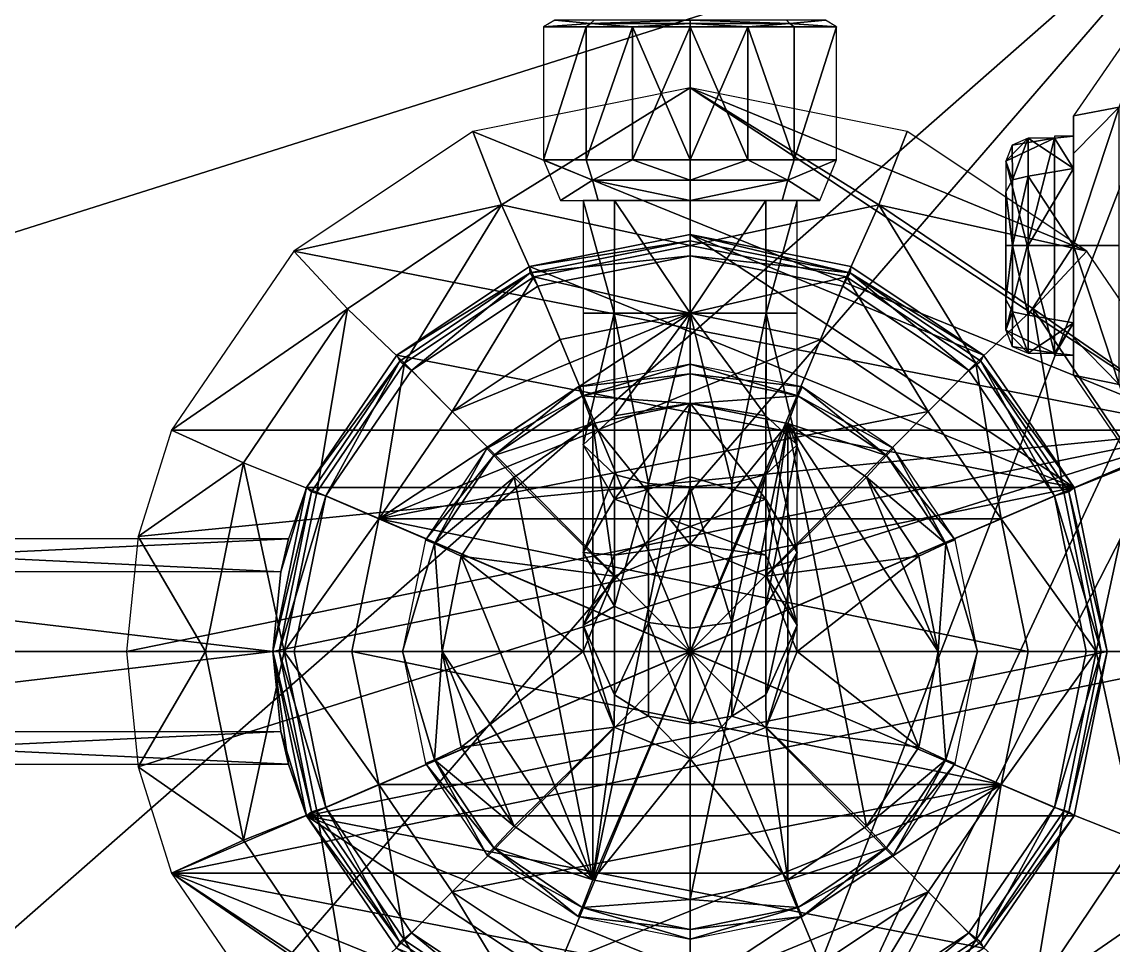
# Model space of a CAD drawing. Units: millimetres at full size, sheet at 1:50. Extents: x -9750 to 9750, y -6680 to 6675.
# Drawn here: x -4195.41 to -4147.01, y 3870.35 to 3911.3 of the extents above; entities that cross this region are included whole.
import ezdxf

# ---------------------------------------------------------------- set-up
doc = ezdxf.new("R2010")
doc.units = ezdxf.units.MM
doc.header["$LTSCALE"] = 50
doc.layers.add('0-A_汎用オブジェクト（実装）', color=4, linetype='Continuous')

msp = doc.modelspace()

# ---------------------------------------------------------------- wipeouts: each hides what was drawn before it
msp.add_wipeout([(-5115.77, 3745.05), (-4015.77, 3745.05), (-4015.77, 5120.05), (-4015.77, 5120.05)])

# ---------------------------------------------------------------- next in the draw order: wipeouts: each hides what was drawn before it
msp.add_wipeout([(-5115.77, 3745.05), (-4015.77, 5120.05), (-5115.77, 5120.05), (-5115.77, 5120.05)])

# ---------------------------------------------------------------- next in the draw order: linework, layer by layer
at = {"layer": '0-A_汎用オブジェクト（実装）'}
for p, q in [((-4149.61, 3906.22), (-4149.61, 3896.51)), ((-4149.61, 3906.22), (-4149.61, 3896.51)), ((-4149.61, 3896.51), (-4149.61, 3906.13)), ((-4149.61, 3906.13), (-4149.61, 3896.51)), ((-4148.77, 3906.22), (-4148.77, 3904.79)), ((-4148.77, 3905.45), (-4148.77, 3897.28)), ((-4148.77, 3897.28), (-4148.77, 3905.45)), ((-4151.77, 3905.11), (-4151.77, 3897.62)), ((-4148.77, 3897.94), (-4148.77, 3904.79)), ((-4148.77, 3901.37), (-4148.77, 3904.79)), ((-4148.77, 3904.79), (-4148.77, 3897.94)), ((-4151.77, 3897.62), (-4151.77, 3903.75)), ((-4151.77, 3903.75), (-4151.77, 3898.98)), ((-4171.52, 3903.37), (-4169.85, 3903.37)), ((-4171.52, 3903.37), (-4169.85, 3903.37)), ((-4169.12, 3903.37), (-4170.52, 3903.37)), ((-4169.12, 3903.37), (-4170.52, 3903.37)), ((-4169.85, 3903.37), (-4165.77, 3903.37)), ((-4169.85, 3903.37), (-4165.77, 3903.37)), ((-4165.77, 3903.37), (-4169.12, 3903.37)), ((-4165.77, 3903.37), (-4162.41, 3903.37)), ((-4161.68, 3903.37), (-4165.77, 3903.37)), ((-4161.68, 3903.37), (-4165.77, 3903.37)), ((-4162.41, 3903.37), (-4165.77, 3903.37)), ((-4162.41, 3903.37), (-4161.02, 3903.37)), ((-4162.41, 3903.37), (-4161.02, 3903.37)), ((-4160.02, 3903.37), (-4161.68, 3903.37)), ((-4160.02, 3903.37), (-4161.68, 3903.37)), ((-4172.89, 3900.44), (-4165.77, 3901.87)), ((-4165.77, 3901.87), (-4158.64, 3900.44)), ((-4151.77, 3897.62), (-4151.77, 3901.37)), ((-4148.77, 3895.62), (-4148.77, 3901.37)), ((-4148.77, 3901.37), (-4148.77, 3895.62)), ((-4148.77, 3896.52), (-4148.77, 3901.37)), ((-4148.77, 3901.37), (-4148.77, 3896.52)), ((-4178.78, 3896.51), (-4172.89, 3900.44)), ((-4158.64, 3900.44), (-4152.75, 3896.51)), ((-4171.54, 3897.21), (-4165.77, 3898.37)), ((-4165.77, 3898.37), (-4171.54, 3897.21)), ((-4159.99, 3897.21), (-4165.77, 3898.37)), ((-4165.77, 3898.37), (-4159.99, 3897.21)), ((-4171.54, 3897.21), (-4176.32, 3894.02)), ((-4176.32, 3894.02), (-4171.54, 3897.21)), ((-4159.99, 3897.21), (-4155.21, 3894.02)), ((-4155.21, 3894.02), (-4159.99, 3897.21)), ((-4182.79, 3890.64), (-4178.78, 3896.51)), ((-4178.78, 3896.51), (-4182.79, 3890.64)), ((-4148.74, 3890.64), (-4152.75, 3896.51)), ((-4152.75, 3896.51), (-4148.74, 3890.64)), ((-4179.57, 3889.26), (-4176.32, 3894.02)), ((-4176.32, 3894.02), (-4179.57, 3889.26)), ((-4151.97, 3889.26), (-4155.21, 3894.02)), ((-4155.21, 3894.02), (-4151.97, 3889.26)), ((-4184.27, 3883.37), (-4182.79, 3890.64)), ((-4182.79, 3890.64), (-4183.58, 3888.37)), ((-4148.74, 3890.64), (-4147.27, 3883.37)), ((-4147.27, 3883.37), (-4148.74, 3890.64)), ((-4179.57, 3889.26), (-4180.77, 3883.37)), ((-4150.77, 3883.37), (-4151.97, 3889.26)), ((-4151.97, 3889.26), (-4150.77, 3883.37)), ((-4169.14, 3886.71), (-4165.77, 3888.12)), ((-4165.77, 3888.12), (-4162.39, 3886.71)), ((-4161.02, 3883.37), (-4162.39, 3886.71)), ((-4162.39, 3886.71), (-4161.02, 3883.37)), ((-4183.92, 3879.83), (-4184.27, 3883.37)), ((-4169.14, 3880.02), (-4170.52, 3883.37)), ((-4161.02, 3883.37), (-4162.39, 3880.02)), ((-4150.77, 3883.37), (-4151.97, 3877.47)), ((-4151.97, 3877.47), (-4150.77, 3883.37)), ((-4148.74, 3876.09), (-4147.27, 3883.37)), ((-4147.27, 3883.37), (-4148.74, 3876.09)), ((-4176.32, 3872.71), (-4179.57, 3877.47)), ((-4155.21, 3872.71), (-4151.97, 3877.47)), ((-4151.97, 3877.47), (-4155.21, 3872.71)), ((-4182.79, 3876.09), (-4178.78, 3870.22)), ((-4178.78, 3870.22), (-4182.79, 3876.09)), ((-4148.74, 3876.09), (-4152.75, 3870.22)), ((-4152.75, 3870.22), (-4148.74, 3876.09)), ((-4176.32, 3872.71), (-4171.54, 3869.52)), ((-4171.54, 3869.52), (-4176.32, 3872.71)), ((-4155.21, 3872.71), (-4159.99, 3869.52)), ((-4159.99, 3869.52), (-4155.21, 3872.71))]:
    msp.add_line(p, q, dxfattribs=at)
for points in [[(-4136.36, 3837.35), (-4127.77, 3925.41), (-4171.28, 3840.24)], [(-4133.6, 3920.95), (-4171.28, 3840.24), (-4127.77, 3925.41)], [(-4140.77, 3919.37), (-4171.28, 3840.24), (-4133.6, 3920.95)], [(-4140.77, 3919.37), (-4228.98, 3891.44), (-4217.01, 3852.43)], [(-4228.98, 3891.44), (-4140.77, 3919.37), (-4213.32, 3919.37)], [(-4206.15, 3843.76), (-4140.77, 3919.37), (-4217.01, 3852.43)], [(-4140.77, 3919.37), (-4206.15, 3843.76), (-4171.28, 3840.24)], [(-4144.72, 3913.01), (-4148.77, 3907.12), (-4146.74, 3907.51)], [(-4148.77, 3907.12), (-4146.74, 3907.51), (-4144.72, 3913.01)], [(-4171.77, 3911.37), (-4172.27, 3911.08), (-4170.19, 3911.22)], [(-4172.27, 3911.08), (-4170.19, 3911.22), (-4171.77, 3911.37)], [(-4172.27, 3911.08), (-4170.38, 3911.08), (-4170.19, 3911.22)], [(-4170.19, 3911.22), (-4172.27, 3911.08), (-4170.38, 3911.08)], [(-4170.19, 3911.22), (-4170.03, 3911.37), (-4171.77, 3911.37)], [(-4171.77, 3911.37), (-4170.19, 3911.22), (-4170.03, 3911.37)], [(-4170.19, 3911.22), (-4170.38, 3911.08), (-4168.32, 3911.08)], [(-4168.32, 3911.08), (-4170.19, 3911.22), (-4170.38, 3911.08)], [(-4170.19, 3911.22), (-4165.77, 3911.22), (-4165.77, 3911.37)], [(-4165.77, 3911.37), (-4170.03, 3911.37), (-4170.19, 3911.22)], [(-4170.19, 3911.22), (-4165.77, 3911.37), (-4170.03, 3911.37)], [(-4165.77, 3911.37), (-4170.19, 3911.22), (-4165.77, 3911.22)], [(-4165.77, 3911.22), (-4170.19, 3911.22), (-4168.32, 3911.08)], [(-4168.32, 3911.08), (-4165.77, 3911.22), (-4170.19, 3911.22)], [(-4168.32, 3911.08), (-4165.77, 3911.08), (-4165.77, 3911.22)], [(-4165.77, 3911.22), (-4168.32, 3911.08), (-4165.77, 3911.08)], [(-4165.77, 3911.37), (-4165.77, 3911.22), (-4161.35, 3911.22)], [(-4161.35, 3911.22), (-4161.5, 3911.37), (-4165.77, 3911.37)], [(-4165.77, 3911.37), (-4161.35, 3911.22), (-4161.5, 3911.37)], [(-4161.35, 3911.22), (-4165.77, 3911.37), (-4165.77, 3911.22)], [(-4165.77, 3911.22), (-4165.77, 3911.08), (-4163.21, 3911.08)], [(-4163.21, 3911.08), (-4161.35, 3911.22), (-4165.77, 3911.22)], [(-4165.77, 3911.22), (-4163.21, 3911.08), (-4161.35, 3911.22)], [(-4163.21, 3911.08), (-4165.77, 3911.22), (-4165.77, 3911.08)], [(-4163.21, 3911.08), (-4161.15, 3911.08), (-4161.35, 3911.22)], [(-4161.35, 3911.22), (-4163.21, 3911.08), (-4161.15, 3911.08)], [(-4159.77, 3911.37), (-4161.5, 3911.37), (-4161.35, 3911.22)], [(-4161.35, 3911.22), (-4159.77, 3911.37), (-4161.5, 3911.37)], [(-4159.27, 3911.08), (-4159.77, 3911.37), (-4161.35, 3911.22)], [(-4159.77, 3911.37), (-4161.35, 3911.22), (-4159.27, 3911.08)], [(-4161.35, 3911.22), (-4161.15, 3911.08), (-4159.27, 3911.08)], [(-4159.27, 3911.08), (-4161.35, 3911.22), (-4161.15, 3911.08)], [(-4170.38, 3911.08), (-4172.27, 3911.08), (-4172.27, 3905.18)], [(-4172.27, 3905.18), (-4170.38, 3905.18), (-4170.38, 3911.08)], [(-4172.27, 3905.18), (-4170.38, 3911.08), (-4172.27, 3911.08)], [(-4170.38, 3911.08), (-4172.27, 3905.18), (-4170.38, 3905.18)], [(-4170.38, 3905.18), (-4168.32, 3905.18), (-4168.32, 3911.08)], [(-4168.32, 3911.08), (-4170.38, 3911.08), (-4170.38, 3905.18)], [(-4168.32, 3911.08), (-4170.38, 3905.18), (-4168.32, 3905.18)], [(-4170.38, 3905.18), (-4168.32, 3911.08), (-4170.38, 3911.08)], [(-4165.77, 3911.08), (-4168.32, 3905.18), (-4165.77, 3905.18)], [(-4165.77, 3911.08), (-4168.32, 3911.08), (-4168.32, 3905.18)], [(-4165.77, 3905.18), (-4165.77, 3911.08), (-4168.32, 3911.08)], [(-4165.77, 3905.18), (-4168.32, 3911.08), (-4168.32, 3905.18)], [(-4165.77, 3905.18), (-4163.21, 3911.08), (-4165.77, 3911.08)], [(-4165.77, 3905.18), (-4163.21, 3905.18), (-4163.21, 3911.08)], [(-4165.77, 3911.08), (-4165.77, 3905.18), (-4163.21, 3905.18)], [(-4165.77, 3911.08), (-4163.21, 3905.18), (-4163.21, 3911.08)], [(-4163.21, 3911.08), (-4163.21, 3905.18), (-4161.15, 3905.18)], [(-4161.15, 3905.18), (-4161.15, 3911.08), (-4163.21, 3911.08)], [(-4161.15, 3905.18), (-4163.21, 3911.08), (-4163.21, 3905.18)], [(-4163.21, 3911.08), (-4161.15, 3905.18), (-4161.15, 3911.08)], [(-4161.15, 3905.18), (-4159.27, 3905.18), (-4159.27, 3911.08)], [(-4159.27, 3911.08), (-4161.15, 3911.08), (-4161.15, 3905.18)], [(-4159.27, 3911.08), (-4161.15, 3905.18), (-4159.27, 3905.18)], [(-4161.15, 3905.18), (-4159.27, 3911.08), (-4161.15, 3911.08)], [(-4165.77, 3908.37), (-4175.4, 3906.43), (-4142.76, 3893.19)], [(-4174.14, 3903.18), (-4165.77, 3908.37), (-4175.4, 3906.43)], [(-4165.77, 3908.37), (-4174.14, 3903.18), (-4165.77, 3901.37)], [(-4148.18, 3901.13), (-4156.14, 3906.43), (-4165.77, 3908.37)], [(-4165.77, 3908.37), (-4142.76, 3893.19), (-4148.18, 3901.13)], [(-4165.77, 3908.37), (-4157.4, 3903.18), (-4156.14, 3906.43)], [(-4165.77, 3901.37), (-4157.4, 3903.18), (-4165.77, 3908.37)], [(-4148.77, 3901.37), (-4146.74, 3901.37), (-4146.74, 3907.51)], [(-4146.74, 3907.51), (-4148.77, 3905.45), (-4148.77, 3901.37)], [(-4148.77, 3907.12), (-4148.77, 3905.45), (-4146.74, 3907.51)], [(-4146.74, 3907.51), (-4148.77, 3907.12), (-4148.77, 3905.45)], [(-4148.77, 3901.37), (-4146.74, 3907.51), (-4148.77, 3905.45)], [(-4146.74, 3907.51), (-4148.77, 3901.37), (-4146.74, 3901.37)], [(-4175.4, 3906.43), (-4183.35, 3901.13), (-4142.76, 3893.19)], [(-4183.35, 3901.13), (-4174.14, 3903.18), (-4175.4, 3906.43)], [(-4157.4, 3903.18), (-4148.18, 3901.13), (-4156.14, 3906.43)], [(-4151.77, 3897.62), (-4149.61, 3906.13), (-4151.77, 3905.11)], [(-4151.77, 3905.11), (-4149.61, 3906.13), (-4151.48, 3905.83)], [(-4149.61, 3906.13), (-4151.77, 3897.62), (-4149.61, 3896.6)], [(-4151.77, 3905.11), (-4149.61, 3906.13), (-4150.77, 3906.13)], [(-4149.61, 3896.6), (-4149.61, 3906.13), (-4151.77, 3905.11)], [(-4150.77, 3906.13), (-4151.48, 3905.83), (-4151.77, 3905.11)], [(-4151.48, 3905.83), (-4151.77, 3905.11), (-4151.47, 3904.29)], [(-4151.77, 3905.11), (-4151.47, 3904.29), (-4151.48, 3905.83)], [(-4151.48, 3905.83), (-4149.61, 3906.13), (-4150.77, 3906.13)], [(-4150.77, 3906.13), (-4151.48, 3905.83), (-4151.47, 3904.29)], [(-4151.48, 3905.83), (-4151.47, 3904.29), (-4150.77, 3906.13)], [(-4151.47, 3904.29), (-4150.77, 3904.45), (-4150.77, 3906.13)], [(-4150.77, 3906.13), (-4151.47, 3904.29), (-4150.77, 3904.45)], [(-4148.77, 3904.79), (-4150.77, 3906.13), (-4150.77, 3904.45)], [(-4149.61, 3906.13), (-4150.77, 3906.13), (-4148.77, 3904.79)], [(-4148.77, 3904.79), (-4149.61, 3906.13), (-4150.77, 3906.13)], [(-4148.77, 3904.79), (-4150.77, 3906.13), (-4150.77, 3904.45)], [(-4149.61, 3906.13), (-4148.77, 3904.79), (-4148.77, 3906.22)], [(-4148.77, 3906.22), (-4149.61, 3906.22), (-4149.61, 3906.13)], [(-4149.61, 3906.13), (-4148.77, 3906.22), (-4149.61, 3906.22)], [(-4149.61, 3906.13), (-4148.77, 3904.79), (-4148.77, 3906.22)], [(-4172.27, 3905.18), (-4171.52, 3903.37), (-4170.1, 3904.27)], [(-4170.1, 3904.27), (-4170.38, 3905.18), (-4172.27, 3905.18)], [(-4171.52, 3903.37), (-4170.1, 3904.27), (-4172.27, 3905.18)], [(-4172.27, 3905.18), (-4170.1, 3904.27), (-4170.38, 3905.18)], [(-4168.32, 3905.18), (-4170.38, 3905.18), (-4170.1, 3904.27)], [(-4170.1, 3904.27), (-4168.32, 3905.18), (-4170.38, 3905.18)], [(-4168.32, 3905.18), (-4170.1, 3904.27), (-4165.77, 3904.27)], [(-4165.77, 3904.27), (-4168.32, 3905.18), (-4170.1, 3904.27)], [(-4165.77, 3904.27), (-4165.77, 3905.18), (-4168.32, 3905.18)], [(-4168.32, 3905.18), (-4165.77, 3904.27), (-4165.77, 3905.18)], [(-4163.21, 3905.18), (-4165.77, 3905.18), (-4165.77, 3904.27)], [(-4165.77, 3904.27), (-4161.44, 3904.27), (-4163.21, 3905.18)], [(-4163.21, 3905.18), (-4165.77, 3904.27), (-4161.44, 3904.27)], [(-4165.77, 3904.27), (-4163.21, 3905.18), (-4165.77, 3905.18)], [(-4161.44, 3904.27), (-4161.15, 3905.18), (-4163.21, 3905.18)], [(-4163.21, 3905.18), (-4161.44, 3904.27), (-4161.15, 3905.18)], [(-4159.27, 3905.18), (-4161.15, 3905.18), (-4161.44, 3904.27)], [(-4160.02, 3903.37), (-4159.27, 3905.18), (-4161.44, 3904.27)], [(-4159.27, 3905.18), (-4161.44, 3904.27), (-4160.02, 3903.37)], [(-4161.44, 3904.27), (-4159.27, 3905.18), (-4161.15, 3905.18)], [(-4151.77, 3905.11), (-4151.77, 3903.75), (-4151.47, 3904.29)], [(-4151.77, 3905.11), (-4151.77, 3897.62), (-4149.61, 3896.6)], [(-4151.47, 3904.29), (-4151.77, 3905.11), (-4151.77, 3903.75)], [(-4150.77, 3901.37), (-4150.77, 3904.45), (-4151.47, 3901.37)], [(-4150.77, 3904.45), (-4151.47, 3904.29), (-4151.47, 3901.37)], [(-4151.47, 3901.36), (-4150.77, 3904.45), (-4151.47, 3904.29)], [(-4150.77, 3904.45), (-4151.47, 3901.36), (-4150.77, 3901.37)], [(-4150.77, 3904.45), (-4148.77, 3901.37), (-4148.77, 3904.79)], [(-4148.77, 3904.79), (-4150.77, 3904.45), (-4150.77, 3901.37)], [(-4148.77, 3904.79), (-4150.77, 3901.37), (-4148.77, 3901.37)], [(-4150.77, 3904.45), (-4150.77, 3901.37), (-4148.77, 3901.37)], [(-4171.52, 3903.37), (-4169.85, 3903.37), (-4170.1, 3904.27)], [(-4169.85, 3903.37), (-4170.1, 3904.27), (-4171.52, 3903.37)], [(-4165.77, 3903.37), (-4165.77, 3904.27), (-4170.1, 3904.27)], [(-4170.1, 3904.27), (-4169.85, 3903.37), (-4165.77, 3903.37)], [(-4165.77, 3903.37), (-4170.1, 3904.27), (-4169.85, 3903.37)], [(-4170.1, 3904.27), (-4165.77, 3903.37), (-4165.77, 3904.27)], [(-4161.44, 3904.27), (-4165.77, 3904.27), (-4165.77, 3903.37)], [(-4165.77, 3903.37), (-4161.68, 3903.37), (-4161.44, 3904.27)], [(-4161.44, 3904.27), (-4165.77, 3903.37), (-4161.68, 3903.37)], [(-4165.77, 3903.37), (-4161.44, 3904.27), (-4165.77, 3904.27)], [(-4161.68, 3903.37), (-4160.02, 3903.37), (-4161.44, 3904.27)], [(-4160.02, 3903.37), (-4161.44, 3904.27), (-4161.68, 3903.37)], [(-4151.47, 3901.37), (-4151.47, 3904.29), (-4151.77, 3903.75)], [(-4151.77, 3903.75), (-4151.47, 3901.36), (-4151.47, 3904.29)], [(-4151.77, 3903.75), (-4151.77, 3901.37), (-4151.47, 3901.37)], [(-4151.47, 3901.36), (-4151.77, 3903.75), (-4151.77, 3901.37)], [(-4174.14, 3903.18), (-4183.35, 3901.13), (-4180.97, 3898.57)], [(-4178.43, 3896.16), (-4174.14, 3903.18), (-4180.97, 3898.57)], [(-4174.14, 3903.18), (-4178.43, 3896.16), (-4172.7, 3899.98)], [(-4165.77, 3901.37), (-4174.14, 3903.18), (-4172.7, 3899.98)], [(-4170.52, 3903.37), (-4170.52, 3898.37), (-4169.14, 3898.37)], [(-4169.12, 3903.37), (-4170.52, 3903.37), (-4169.14, 3898.37)], [(-4169.14, 3898.37), (-4170.52, 3903.37), (-4170.52, 3898.37)], [(-4169.14, 3898.37), (-4169.12, 3903.37), (-4170.52, 3903.37)], [(-4169.14, 3898.37), (-4165.77, 3898.37), (-4169.12, 3903.37)], [(-4165.77, 3898.37), (-4169.12, 3903.37), (-4169.14, 3898.37)], [(-4169.12, 3903.37), (-4165.77, 3898.37), (-4165.77, 3903.37)], [(-4162.41, 3903.37), (-4165.77, 3903.37), (-4165.77, 3898.37)], [(-4165.77, 3898.37), (-4162.39, 3898.37), (-4162.41, 3903.37)], [(-4165.77, 3903.37), (-4165.77, 3898.37), (-4162.41, 3903.37)], [(-4162.39, 3898.37), (-4162.41, 3903.37), (-4165.77, 3898.37)], [(-4157.4, 3903.18), (-4165.77, 3901.37), (-4158.83, 3899.98)], [(-4162.39, 3898.37), (-4161.02, 3903.37), (-4162.41, 3903.37)], [(-4162.41, 3903.37), (-4162.39, 3898.37), (-4161.02, 3903.37)], [(-4162.39, 3898.37), (-4161.02, 3898.37), (-4161.02, 3903.37)], [(-4161.02, 3903.37), (-4162.39, 3898.37), (-4161.02, 3898.37)], [(-4153.1, 3896.16), (-4157.4, 3903.18), (-4158.83, 3899.98)], [(-4148.18, 3901.13), (-4157.4, 3903.18), (-4150.56, 3898.57)], [(-4157.4, 3903.18), (-4153.1, 3896.16), (-4150.56, 3898.57)], [(-4165.77, 3901.87), (-4172.89, 3900.44), (-4148.74, 3890.64)], [(-4172.89, 3900.44), (-4165.77, 3901.59), (-4165.77, 3901.87)], [(-4165.77, 3901.59), (-4172.89, 3900.44), (-4172.86, 3900.16)], [(-4165.77, 3901.59), (-4172.86, 3900.16), (-4165.77, 3900.92)], [(-4152.75, 3896.51), (-4158.64, 3900.44), (-4165.77, 3901.87)], [(-4165.77, 3901.87), (-4148.74, 3890.64), (-4152.75, 3896.51)], [(-4165.77, 3901.87), (-4158.67, 3900.16), (-4158.64, 3900.44)], [(-4165.77, 3901.59), (-4158.67, 3900.16), (-4165.77, 3901.87)], [(-4165.77, 3900.92), (-4158.67, 3900.16), (-4165.77, 3901.59)], [(-4183.35, 3901.13), (-4188.77, 3893.19), (-4142.76, 3893.19)], [(-4188.77, 3893.19), (-4180.97, 3898.57), (-4183.35, 3901.13)], [(-4172.7, 3899.98), (-4165.77, 3898.37), (-4165.77, 3901.37)], [(-4165.77, 3898.37), (-4158.83, 3899.98), (-4165.77, 3901.37)], [(-4151.77, 3898.98), (-4151.47, 3898.44), (-4151.47, 3901.37)], [(-4151.47, 3901.37), (-4151.77, 3901.37), (-4151.77, 3898.98)], [(-4151.77, 3898.98), (-4151.47, 3901.36), (-4151.77, 3901.37)], [(-4151.47, 3901.36), (-4151.77, 3898.98), (-4151.47, 3898.44)], [(-4150.77, 3898.28), (-4150.77, 3901.37), (-4151.47, 3901.37)], [(-4151.47, 3901.37), (-4151.47, 3898.44), (-4150.77, 3898.28)], [(-4150.77, 3901.37), (-4151.47, 3901.36), (-4150.77, 3898.28)], [(-4150.77, 3898.28), (-4151.47, 3901.36), (-4151.47, 3898.44)], [(-4148.77, 3901.37), (-4150.77, 3901.37), (-4150.77, 3898.28)], [(-4148.77, 3897.94), (-4148.77, 3901.37), (-4150.77, 3898.28)], [(-4148.77, 3901.37), (-4150.77, 3898.28), (-4148.77, 3897.94)], [(-4150.77, 3898.28), (-4148.77, 3901.37), (-4150.77, 3901.37)], [(-4150.56, 3898.57), (-4142.76, 3893.19), (-4148.18, 3901.13)], [(-4146.74, 3895.22), (-4146.74, 3901.37), (-4148.77, 3901.37)], [(-4148.77, 3901.37), (-4148.77, 3897.28), (-4146.74, 3895.22)], [(-4146.74, 3895.22), (-4148.77, 3901.37), (-4148.77, 3897.28)], [(-4148.77, 3901.37), (-4146.74, 3895.22), (-4146.74, 3901.37)], [(-4165.77, 3900.92), (-4172.86, 3900.16), (-4172.53, 3899.57)], [(-4172.53, 3899.57), (-4165.77, 3883.37), (-4165.77, 3900.92)], [(-4158.67, 3900.16), (-4165.77, 3900.92), (-4159, 3899.57)], [(-4165.77, 3883.37), (-4159, 3899.57), (-4165.77, 3900.92)], [(-4172.89, 3900.44), (-4178.78, 3896.51), (-4148.74, 3890.64)], [(-4178.78, 3896.51), (-4172.86, 3900.16), (-4172.89, 3900.44)], [(-4172.86, 3900.16), (-4178.78, 3896.51), (-4178.65, 3896.25)], [(-4178.12, 3895.84), (-4172.86, 3900.16), (-4178.65, 3896.25)], [(-4172.86, 3900.16), (-4178.12, 3895.84), (-4172.53, 3899.57)], [(-4153.41, 3895.84), (-4158.67, 3900.16), (-4159, 3899.57)], [(-4158.67, 3900.16), (-4152.75, 3896.51), (-4158.64, 3900.44)], [(-4152.75, 3896.51), (-4158.67, 3900.16), (-4152.88, 3896.25)], [(-4158.67, 3900.16), (-4153.41, 3895.84), (-4152.88, 3896.25)], [(-4176.32, 3894.02), (-4172.7, 3899.98), (-4178.43, 3896.16)], [(-4178.12, 3895.84), (-4165.77, 3883.37), (-4172.53, 3899.57)], [(-4172.7, 3899.98), (-4176.32, 3894.02), (-4171.54, 3897.21)], [(-4165.77, 3898.37), (-4172.7, 3899.98), (-4171.54, 3897.21)], [(-4158.83, 3899.98), (-4165.77, 3898.37), (-4159.99, 3897.21)], [(-4159, 3899.57), (-4165.77, 3883.37), (-4153.41, 3895.84)], [(-4155.21, 3894.02), (-4158.83, 3899.98), (-4159.99, 3897.21)], [(-4158.83, 3899.98), (-4155.21, 3894.02), (-4153.1, 3896.16)], [(-4180.97, 3898.57), (-4188.77, 3893.19), (-4185.58, 3891.74)], [(-4182.33, 3890.44), (-4180.97, 3898.57), (-4185.58, 3891.74)], [(-4180.97, 3898.57), (-4182.33, 3890.44), (-4178.43, 3896.16)], [(-4149.2, 3890.44), (-4150.56, 3898.57), (-4153.1, 3896.16)], [(-4151.47, 3898.44), (-4151.77, 3898.98), (-4151.77, 3897.62)], [(-4151.77, 3897.62), (-4151.47, 3898.44), (-4151.77, 3898.98)], [(-4142.76, 3893.19), (-4150.56, 3898.57), (-4145.95, 3891.74)], [(-4150.56, 3898.57), (-4149.2, 3890.44), (-4145.95, 3891.74)], [(-4165.77, 3898.37), (-4179.57, 3889.26), (-4159.99, 3897.21)], [(-4165.77, 3898.37), (-4176.32, 3894.02), (-4179.57, 3889.26)], [(-4176.32, 3894.02), (-4165.77, 3898.37), (-4171.54, 3897.21)], [(-4169.14, 3898.37), (-4170.52, 3898.37), (-4170.52, 3892.53)], [(-4170.52, 3892.53), (-4169.12, 3891.22), (-4169.14, 3898.37)], [(-4170.52, 3892.53), (-4169.14, 3898.37), (-4170.52, 3898.37)], [(-4169.14, 3898.37), (-4170.52, 3892.53), (-4169.12, 3893.83)], [(-4167.62, 3890.82), (-4165.77, 3898.37), (-4169.14, 3898.37)], [(-4169.14, 3898.37), (-4169.12, 3891.22), (-4167.62, 3890.82)], [(-4169.14, 3898.37), (-4169.12, 3893.83), (-4165.77, 3898.37)], [(-4165.77, 3898.37), (-4169.12, 3893.83), (-4165.77, 3894.38)], [(-4165.77, 3890.68), (-4165.77, 3898.37), (-4167.62, 3890.82)], [(-4165.77, 3898.37), (-4165.77, 3890.68), (-4163.92, 3890.82)], [(-4162.39, 3898.37), (-4165.77, 3898.37), (-4163.92, 3890.82)], [(-4165.77, 3898.37), (-4162.41, 3893.83), (-4162.39, 3898.37)], [(-4165.77, 3894.38), (-4162.41, 3893.83), (-4165.77, 3898.37)], [(-4163.92, 3890.82), (-4162.41, 3891.22), (-4162.39, 3898.37)], [(-4162.39, 3898.37), (-4162.41, 3891.22), (-4161.02, 3892.53)], [(-4161.02, 3892.53), (-4162.39, 3898.37), (-4162.41, 3893.83)], [(-4161.02, 3892.53), (-4161.02, 3898.37), (-4162.39, 3898.37)], [(-4162.39, 3898.37), (-4161.02, 3892.53), (-4161.02, 3898.37)], [(-4151.77, 3897.62), (-4151.48, 3896.9), (-4151.47, 3898.44)], [(-4151.48, 3896.9), (-4151.47, 3898.44), (-4151.77, 3897.62)], [(-4151.48, 3896.9), (-4150.77, 3896.6), (-4151.47, 3898.44)], [(-4150.77, 3896.6), (-4151.47, 3898.44), (-4151.48, 3896.9)], [(-4150.77, 3896.6), (-4150.77, 3898.28), (-4151.47, 3898.44)], [(-4151.47, 3898.44), (-4150.77, 3896.6), (-4150.77, 3898.28)], [(-4150.77, 3898.28), (-4150.77, 3896.6), (-4148.77, 3897.94)], [(-4150.77, 3896.6), (-4148.77, 3897.94), (-4150.77, 3898.28)], [(-4150.77, 3896.6), (-4151.77, 3897.62), (-4151.48, 3896.9)], [(-4151.77, 3897.62), (-4150.77, 3896.6), (-4149.61, 3896.6)], [(-4151.77, 3897.62), (-4151.48, 3896.9), (-4149.61, 3896.6)], [(-4148.77, 3897.94), (-4150.77, 3896.6), (-4149.61, 3896.6)], [(-4149.61, 3896.6), (-4148.77, 3897.94), (-4150.77, 3896.6)], [(-4149.61, 3896.6), (-4149.61, 3896.51), (-4148.77, 3897.94)], [(-4148.77, 3896.52), (-4148.77, 3897.94), (-4149.61, 3896.51)], [(-4148.77, 3897.94), (-4149.61, 3896.6), (-4148.77, 3896.52)], [(-4159.99, 3897.21), (-4179.57, 3889.26), (-4155.21, 3894.02)], [(-4146.74, 3895.22), (-4148.77, 3897.28), (-4148.77, 3895.62)], [(-4148.77, 3895.62), (-4146.74, 3895.22), (-4148.77, 3897.28)], [(-4151.48, 3896.9), (-4150.77, 3896.6), (-4149.61, 3896.6)], [(-4178.78, 3896.51), (-4182.79, 3890.64), (-4148.74, 3890.64)], [(-4182.79, 3890.64), (-4178.65, 3896.25), (-4178.78, 3896.51)], [(-4178.65, 3896.25), (-4182.79, 3890.64), (-4182.56, 3890.46)], [(-4181.92, 3890.27), (-4178.65, 3896.25), (-4182.56, 3890.46)], [(-4179.57, 3889.26), (-4178.43, 3896.16), (-4182.33, 3890.44)], [(-4178.65, 3896.25), (-4181.92, 3890.27), (-4178.12, 3895.84)], [(-4178.43, 3896.16), (-4179.57, 3889.26), (-4176.32, 3894.02)], [(-4165.77, 3895.68), (-4165.77, 3896.12), (-4170.73, 3895.11)], [(-4170.56, 3894.71), (-4165.77, 3896.12), (-4170.73, 3895.11)], [(-4165.77, 3896.12), (-4170.56, 3894.71), (-4165.77, 3895.68)], [(-4160.97, 3894.71), (-4160.8, 3895.11), (-4165.77, 3896.12)], [(-4165.77, 3896.12), (-4165.77, 3895.68), (-4160.97, 3894.71)], [(-4165.77, 3895.68), (-4160.8, 3895.11), (-4165.77, 3896.12)], [(-4151.97, 3889.26), (-4153.1, 3896.16), (-4155.21, 3894.02)], [(-4149.61, 3890.27), (-4152.88, 3896.25), (-4153.41, 3895.84)], [(-4153.1, 3896.16), (-4151.97, 3889.26), (-4149.2, 3890.44)], [(-4152.88, 3896.25), (-4148.74, 3890.64), (-4152.75, 3896.51)], [(-4148.74, 3890.64), (-4152.88, 3896.25), (-4148.97, 3890.46)], [(-4152.88, 3896.25), (-4149.61, 3890.27), (-4148.97, 3890.46)], [(-4149.61, 3896.51), (-4148.77, 3896.52), (-4149.61, 3896.6)], [(-4181.92, 3890.27), (-4165.77, 3883.37), (-4178.12, 3895.84)], [(-4170.73, 3895.11), (-4170.56, 3894.71), (-4165.77, 3895.68)], [(-4165.77, 3894.37), (-4165.77, 3895.68), (-4170.56, 3894.71)], [(-4170.56, 3894.71), (-4165.77, 3894.37), (-4165.77, 3895.68)], [(-4153.41, 3895.84), (-4165.77, 3883.37), (-4149.61, 3890.27)], [(-4160.97, 3894.71), (-4165.77, 3895.68), (-4165.77, 3894.37)], [(-4160.8, 3895.11), (-4165.77, 3895.68), (-4160.97, 3894.71)], [(-4165.77, 3894.37), (-4160.97, 3894.71), (-4165.77, 3895.68)], [(-4148.77, 3895.62), (-4144.72, 3889.72), (-4146.74, 3895.22)], [(-4144.72, 3889.72), (-4146.74, 3895.22), (-4148.77, 3895.62)], [(-4170.56, 3894.71), (-4170.73, 3895.11), (-4174.78, 3892.38)], [(-4174.47, 3892.07), (-4170.73, 3895.11), (-4174.78, 3892.38)], [(-4174.78, 3892.38), (-4174.47, 3892.07), (-4170.56, 3894.71)], [(-4170.73, 3895.11), (-4174.47, 3892.07), (-4170.56, 3894.71)], [(-4170.09, 3893.49), (-4170.56, 3894.71), (-4174.47, 3892.07)], [(-4174.47, 3892.07), (-4170.09, 3893.49), (-4170.56, 3894.71)], [(-4170.56, 3894.71), (-4170.09, 3893.49), (-4165.77, 3894.37)], [(-4165.77, 3894.37), (-4170.56, 3894.71), (-4170.09, 3893.49)], [(-4165.77, 3894.37), (-4161.44, 3893.49), (-4160.97, 3894.71)], [(-4160.97, 3894.71), (-4165.77, 3894.37), (-4161.44, 3893.49)], [(-4157.06, 3892.07), (-4160.97, 3894.71), (-4161.44, 3893.49)], [(-4161.44, 3893.49), (-4157.06, 3892.07), (-4160.97, 3894.71)], [(-4160.8, 3895.11), (-4160.97, 3894.71), (-4157.06, 3892.07)], [(-4160.97, 3894.71), (-4156.75, 3892.38), (-4160.8, 3895.11)], [(-4156.75, 3892.38), (-4160.97, 3894.71), (-4157.06, 3892.07)], [(-4157.06, 3892.07), (-4156.75, 3892.38), (-4160.8, 3895.11)], [(-4165.77, 3888.12), (-4165.77, 3894.37), (-4170.09, 3893.49)], [(-4170.09, 3893.49), (-4170.09, 3873.24), (-4165.77, 3894.37)], [(-4165.77, 3894.37), (-4170.09, 3873.24), (-4161.44, 3893.49)], [(-4169.12, 3890.13), (-4165.77, 3894.38), (-4169.12, 3893.83)], [(-4165.77, 3894.38), (-4169.12, 3890.13), (-4165.77, 3891.12)], [(-4165.77, 3894.38), (-4162.41, 3890.13), (-4162.41, 3893.83)], [(-4162.41, 3890.13), (-4165.77, 3894.38), (-4165.77, 3891.12)], [(-4161.44, 3893.49), (-4165.77, 3894.37), (-4165.77, 3888.12)], [(-4155.21, 3894.02), (-4179.57, 3889.26), (-4151.97, 3889.26)], [(-4170.52, 3892.53), (-4169.12, 3890.13), (-4169.12, 3893.83)], [(-4162.41, 3893.83), (-4161.02, 3887.76), (-4161.02, 3892.53)], [(-4161.02, 3887.76), (-4162.41, 3893.83), (-4162.41, 3890.13)], [(-4174.47, 3892.07), (-4173.58, 3891.1), (-4170.09, 3893.49)], [(-4170.09, 3893.49), (-4174.47, 3892.07), (-4173.58, 3891.1)], [(-4170.09, 3893.49), (-4173.58, 3891.1), (-4169.14, 3886.71)], [(-4173.58, 3891.1), (-4170.09, 3873.24), (-4170.09, 3893.49)], [(-4170.09, 3893.49), (-4169.14, 3886.71), (-4165.77, 3888.12)], [(-4165.77, 3872.37), (-4161.44, 3893.49), (-4170.09, 3873.24)], [(-4165.77, 3888.12), (-4162.39, 3886.71), (-4161.44, 3893.49)], [(-4161.44, 3873.24), (-4161.44, 3893.49), (-4165.77, 3872.37)], [(-4162.39, 3886.71), (-4157.95, 3891.1), (-4161.44, 3893.49)], [(-4161.44, 3893.49), (-4157.95, 3891.1), (-4157.06, 3892.07)], [(-4157.95, 3875.63), (-4161.44, 3893.49), (-4161.44, 3873.24)], [(-4155.62, 3879.13), (-4161.44, 3893.49), (-4157.95, 3875.63)], [(-4154.77, 3883.37), (-4161.44, 3893.49), (-4155.62, 3879.13)], [(-4154.77, 3883.37), (-4157.95, 3891.1), (-4161.44, 3893.49)], [(-4157.06, 3892.07), (-4161.44, 3893.49), (-4157.95, 3891.1)], [(-4190.25, 3888.47), (-4190.77, 3883.37), (-4142.76, 3893.19)], [(-4190.77, 3883.37), (-4190.25, 3878.26), (-4142.76, 3893.19)], [(-4190.25, 3878.26), (-4188.77, 3873.54), (-4142.76, 3893.19)], [(-4188.77, 3893.19), (-4190.25, 3888.47), (-4142.76, 3893.19)], [(-4190.25, 3888.47), (-4185.58, 3891.74), (-4188.77, 3893.19)], [(-4140.77, 3883.37), (-4142.76, 3893.19), (-4188.77, 3873.54)], [(-4174.47, 3892.07), (-4174.78, 3892.38), (-4177.51, 3888.33)], [(-4177.11, 3888.16), (-4174.78, 3892.38), (-4177.51, 3888.33)], [(-4174.78, 3892.38), (-4177.11, 3888.16), (-4174.47, 3892.07)], [(-4169.12, 3891.22), (-4170.52, 3892.53), (-4170.52, 3887.76)], [(-4169.12, 3890.13), (-4170.52, 3892.53), (-4170.52, 3887.76)], [(-4161.02, 3892.53), (-4162.41, 3891.22), (-4162.41, 3885.38)], [(-4162.41, 3885.38), (-4161.02, 3887.76), (-4161.02, 3892.53)], [(-4156.75, 3892.38), (-4157.06, 3892.07), (-4154.42, 3888.16)], [(-4157.06, 3892.07), (-4154.02, 3888.33), (-4156.75, 3892.38)], [(-4154.42, 3888.16), (-4154.02, 3888.33), (-4156.75, 3892.38)], [(-4177.51, 3888.33), (-4177.11, 3888.16), (-4174.47, 3892.07)], [(-4173.58, 3891.1), (-4174.47, 3892.07), (-4177.11, 3888.16)], [(-4177.11, 3888.16), (-4173.58, 3891.1), (-4174.47, 3892.07)], [(-4154.42, 3888.16), (-4157.06, 3892.07), (-4157.95, 3891.1)], [(-4157.95, 3891.1), (-4154.42, 3888.16), (-4157.06, 3892.07)], [(-4154.02, 3888.33), (-4157.06, 3892.07), (-4154.42, 3888.16)], [(-4190.25, 3888.47), (-4187.27, 3883.37), (-4185.58, 3891.74)], [(-4183.77, 3883.37), (-4185.58, 3891.74), (-4187.27, 3883.37)], [(-4185.58, 3891.74), (-4183.77, 3883.37), (-4182.33, 3890.44)], [(-4147.76, 3883.37), (-4145.95, 3891.74), (-4149.2, 3890.44)], [(-4145.95, 3891.74), (-4147.76, 3883.37), (-4144.26, 3883.37)], [(-4177.11, 3888.16), (-4175.92, 3887.6), (-4173.58, 3891.1)], [(-4173.58, 3891.1), (-4177.11, 3888.16), (-4175.92, 3887.6)], [(-4169.14, 3886.71), (-4173.58, 3891.1), (-4175.92, 3887.6)], [(-4175.92, 3887.6), (-4170.09, 3873.24), (-4173.58, 3891.1)], [(-4170.52, 3887.76), (-4169.12, 3885.38), (-4169.12, 3891.22)], [(-4167.62, 3890.82), (-4169.12, 3891.22), (-4169.12, 3885.38)], [(-4169.12, 3890.13), (-4165.77, 3888.92), (-4165.77, 3891.12)], [(-4169.12, 3885.38), (-4167.62, 3884.66), (-4167.62, 3890.82)], [(-4165.77, 3890.68), (-4167.62, 3890.82), (-4167.62, 3884.66)], [(-4165.77, 3888.92), (-4162.41, 3890.13), (-4165.77, 3891.12)], [(-4163.92, 3884.66), (-4163.92, 3890.82), (-4165.77, 3890.68)], [(-4162.41, 3891.22), (-4163.92, 3890.82), (-4163.92, 3884.66)], [(-4163.92, 3884.66), (-4162.41, 3885.38), (-4162.41, 3891.22)], [(-4155.62, 3887.6), (-4157.95, 3891.1), (-4162.39, 3886.71)], [(-4157.95, 3891.1), (-4155.62, 3887.6), (-4154.42, 3888.16)], [(-4157.95, 3891.1), (-4154.77, 3883.37), (-4155.62, 3887.6)], [(-4154.42, 3888.16), (-4157.95, 3891.1), (-4155.62, 3887.6)], [(-4182.79, 3890.64), (-4184.27, 3883.37), (-4148.74, 3890.64)], [(-4184.27, 3883.37), (-4182.79, 3876.09), (-4148.74, 3890.64)], [(-4184.27, 3883.37), (-4182.79, 3890.64), (-4183.92, 3886.9)], [(-4184.27, 3883.37), (-4182.56, 3890.46), (-4182.79, 3890.64)], [(-4182.56, 3890.46), (-4184.27, 3883.37), (-4183.99, 3883.37)], [(-4183.99, 3883.37), (-4181.92, 3890.27), (-4182.56, 3890.46)], [(-4183.58, 3888.37), (-4183.92, 3886.9), (-4182.79, 3890.64)], [(-4183.92, 3886.9), (-4182.79, 3890.64), (-4183.58, 3888.37)], [(-4183.77, 3883.37), (-4179.57, 3889.26), (-4182.33, 3890.44)], [(-4147.27, 3883.37), (-4148.74, 3890.64), (-4182.79, 3876.09)], [(-4167.62, 3884.66), (-4165.77, 3884.4), (-4165.77, 3890.68)], [(-4165.77, 3890.68), (-4165.77, 3884.4), (-4163.92, 3884.66)], [(-4151.97, 3889.26), (-4147.76, 3883.37), (-4149.2, 3890.44)], [(-4149.61, 3890.27), (-4147.54, 3883.37), (-4148.97, 3890.46)], [(-4148.97, 3890.46), (-4147.27, 3883.37), (-4148.74, 3890.64)], [(-4147.27, 3883.37), (-4148.97, 3890.46), (-4147.54, 3883.37)], [(-4181.92, 3890.27), (-4183.99, 3883.37), (-4183.33, 3883.37)], [(-4183.33, 3883.37), (-4165.77, 3883.37), (-4181.92, 3890.27)], [(-4170.52, 3887.76), (-4169.12, 3887.64), (-4169.12, 3890.13)], [(-4165.77, 3888.92), (-4169.12, 3890.13), (-4169.12, 3887.64)], [(-4149.61, 3890.27), (-4165.77, 3883.37), (-4148.21, 3883.37)], [(-4162.41, 3890.13), (-4165.77, 3888.92), (-4162.41, 3887.64)], [(-4162.41, 3890.13), (-4161.02, 3884.54), (-4161.02, 3887.76)], [(-4161.02, 3884.54), (-4162.41, 3890.13), (-4162.41, 3887.64)], [(-4147.54, 3883.37), (-4149.61, 3890.27), (-4148.21, 3883.37)], [(-4179.57, 3889.26), (-4183.77, 3883.37), (-4180.77, 3883.37)], [(-4180.77, 3883.37), (-4151.97, 3877.47), (-4179.57, 3889.26)], [(-4150.77, 3883.37), (-4179.57, 3889.26), (-4151.97, 3877.47)], [(-4151.97, 3889.26), (-4179.57, 3889.26), (-4150.77, 3883.37)], [(-4165.77, 3888.92), (-4169.12, 3887.64), (-4165.77, 3888.12)], [(-4165.77, 3888.12), (-4162.41, 3887.64), (-4165.77, 3888.92)], [(-4147.76, 3883.37), (-4151.97, 3889.26), (-4150.77, 3883.37)], [(-4187.27, 3883.37), (-4190.25, 3888.47), (-4190.77, 3883.37)], [(-4183.92, 3886.9), (-4183.58, 3888.37), (-4214.27, 3888.37)], [(-4183.92, 3886.9), (-4214.27, 3888.37), (-4214.27, 3886.92)], [(-4214.27, 3886.92), (-4183.58, 3888.37), (-4214.27, 3888.37)], [(-4214.27, 3886.92), (-4183.92, 3886.9), (-4183.58, 3888.37)], [(-4177.11, 3888.16), (-4177.51, 3888.33), (-4178.52, 3883.37)], [(-4178.52, 3883.37), (-4177.11, 3888.16), (-4177.51, 3888.33)], [(-4178.52, 3883.37), (-4176.77, 3883.37), (-4177.11, 3888.16)], [(-4177.11, 3888.16), (-4178.52, 3883.37), (-4176.77, 3883.37)], [(-4176.77, 3883.37), (-4175.92, 3887.6), (-4177.11, 3888.16)], [(-4175.92, 3887.6), (-4177.11, 3888.16), (-4176.77, 3883.37)], [(-4165.77, 3888.12), (-4169.12, 3887.64), (-4169.14, 3886.71)], [(-4162.39, 3886.71), (-4162.41, 3887.64), (-4165.77, 3888.12)], [(-4155.62, 3887.6), (-4154.77, 3883.37), (-4154.42, 3888.16)], [(-4154.77, 3883.37), (-4154.42, 3888.16), (-4155.62, 3887.6)], [(-4154.42, 3888.16), (-4154.77, 3883.37), (-4153.02, 3883.37)], [(-4153.02, 3883.37), (-4154.42, 3888.16), (-4154.77, 3883.37)], [(-4153.02, 3883.37), (-4154.02, 3888.33), (-4154.42, 3888.16)], [(-4154.42, 3888.16), (-4153.02, 3883.37), (-4154.02, 3888.33)], [(-4175.92, 3887.6), (-4176.77, 3883.37), (-4170.52, 3883.37)], [(-4176.77, 3883.37), (-4170.09, 3873.24), (-4175.92, 3887.6)], [(-4170.52, 3883.37), (-4169.14, 3886.71), (-4175.92, 3887.6)], [(-4169.12, 3885.38), (-4170.52, 3887.76), (-4170.52, 3884.54)], [(-4169.12, 3887.64), (-4170.52, 3887.76), (-4170.52, 3884.54)], [(-4170.52, 3884.54), (-4169.14, 3886.71), (-4169.12, 3887.64)], [(-4161.02, 3887.76), (-4162.41, 3885.38), (-4162.41, 3881.45)], [(-4162.41, 3881.45), (-4161.02, 3884.54), (-4161.02, 3887.76)], [(-4162.39, 3886.71), (-4161.02, 3884.54), (-4162.41, 3887.64)], [(-4155.62, 3887.6), (-4162.39, 3886.71), (-4161.02, 3883.37)], [(-4161.02, 3883.37), (-4154.77, 3883.37), (-4155.62, 3887.6)], [(-4214.27, 3886.92), (-4214.27, 3883.37), (-4184.27, 3883.37)], [(-4214.27, 3886.92), (-4184.27, 3883.37), (-4183.92, 3886.9)], [(-4184.27, 3883.37), (-4214.27, 3886.92), (-4214.27, 3883.37)], [(-4169.14, 3886.71), (-4170.52, 3884.54), (-4170.52, 3883.37)], [(-4161.02, 3884.54), (-4162.39, 3886.71), (-4161.02, 3883.37)], [(-4170.52, 3884.54), (-4169.12, 3881.45), (-4169.12, 3885.38)], [(-4167.62, 3884.66), (-4169.12, 3885.38), (-4169.12, 3881.45)], [(-4162.41, 3885.38), (-4163.92, 3884.66), (-4163.92, 3880.51)], [(-4163.92, 3880.51), (-4162.41, 3881.45), (-4162.41, 3885.38)], [(-4170.52, 3884.54), (-4170.52, 3883.37), (-4169.14, 3880.02)], [(-4169.14, 3880.02), (-4169.12, 3881.45), (-4170.52, 3884.54)], [(-4169.12, 3881.45), (-4167.62, 3880.51), (-4167.62, 3884.66)], [(-4165.77, 3880.17), (-4165.77, 3884.4), (-4167.62, 3884.66)], [(-4167.62, 3884.66), (-4167.62, 3880.51), (-4165.77, 3880.17)], [(-4163.92, 3884.66), (-4165.77, 3884.4), (-4165.77, 3880.17)], [(-4165.77, 3880.17), (-4163.92, 3880.51), (-4163.92, 3884.66)], [(-4161.02, 3884.54), (-4162.41, 3881.45), (-4162.39, 3880.02)], [(-4162.39, 3880.02), (-4161.02, 3883.37), (-4161.02, 3884.54)], [(-4184.27, 3883.37), (-4214.27, 3883.37), (-4214.27, 3879.81)], [(-4214.27, 3879.81), (-4183.92, 3879.83), (-4184.27, 3883.37)], [(-4184.27, 3883.37), (-4214.27, 3879.81), (-4183.92, 3879.83)], [(-4214.27, 3879.81), (-4184.27, 3883.37), (-4214.27, 3883.37)], [(-4190.25, 3878.26), (-4187.27, 3883.37), (-4190.77, 3883.37)], [(-4187.27, 3883.37), (-4190.25, 3878.26), (-4185.58, 3875)], [(-4142.76, 3873.54), (-4140.77, 3883.37), (-4188.77, 3873.54)], [(-4185.58, 3875), (-4183.77, 3883.37), (-4187.27, 3883.37)], [(-4183.77, 3883.37), (-4185.58, 3875), (-4182.33, 3876.29)], [(-4183.92, 3879.83), (-4183.58, 3878.37), (-4184.27, 3883.37)], [(-4182.79, 3876.09), (-4184.27, 3883.37), (-4183.58, 3878.37)], [(-4183.92, 3879.83), (-4182.79, 3876.09), (-4184.27, 3883.37)], [(-4184.27, 3883.37), (-4182.56, 3876.27), (-4183.99, 3883.37)], [(-4182.56, 3876.27), (-4184.27, 3883.37), (-4182.79, 3876.09)], [(-4181.92, 3876.46), (-4183.99, 3883.37), (-4182.56, 3876.27)], [(-4183.99, 3883.37), (-4181.92, 3876.46), (-4183.33, 3883.37)], [(-4179.57, 3877.47), (-4183.77, 3883.37), (-4182.33, 3876.29)], [(-4183.77, 3883.37), (-4179.57, 3877.47), (-4180.77, 3883.37)], [(-4181.92, 3876.46), (-4165.77, 3883.37), (-4183.33, 3883.37)], [(-4148.74, 3876.09), (-4147.27, 3883.37), (-4182.79, 3876.09)], [(-4178.12, 3870.89), (-4165.77, 3883.37), (-4181.92, 3876.46)], [(-4179.57, 3877.47), (-4151.97, 3877.47), (-4180.77, 3883.37)], [(-4178.52, 3883.37), (-4177.51, 3878.4), (-4177.11, 3878.57)], [(-4177.11, 3878.57), (-4176.77, 3883.37), (-4178.52, 3883.37)], [(-4177.11, 3878.57), (-4178.52, 3883.37), (-4177.51, 3878.4)], [(-4178.52, 3883.37), (-4177.11, 3878.57), (-4176.77, 3883.37)], [(-4172.53, 3867.16), (-4165.77, 3883.37), (-4178.12, 3870.89)], [(-4175.92, 3879.13), (-4176.77, 3883.37), (-4177.11, 3878.57)], [(-4176.77, 3883.37), (-4177.11, 3878.57), (-4175.92, 3879.13)], [(-4170.52, 3883.37), (-4176.77, 3883.37), (-4175.92, 3879.13)], [(-4173.58, 3875.63), (-4176.77, 3883.37), (-4175.92, 3879.13)], [(-4176.77, 3883.37), (-4173.58, 3875.63), (-4170.09, 3873.24)], [(-4175.92, 3879.13), (-4169.14, 3880.02), (-4170.52, 3883.37)], [(-4165.77, 3883.37), (-4172.53, 3867.16), (-4165.77, 3865.81)], [(-4149.61, 3876.46), (-4165.77, 3883.37), (-4153.41, 3870.89)], [(-4159, 3867.16), (-4165.77, 3883.37), (-4165.77, 3865.81)], [(-4165.77, 3883.37), (-4149.61, 3876.46), (-4148.21, 3883.37)], [(-4153.41, 3870.89), (-4165.77, 3883.37), (-4159, 3867.16)], [(-4161.02, 3883.37), (-4162.39, 3880.02), (-4155.62, 3879.13)], [(-4155.62, 3879.13), (-4154.77, 3883.37), (-4161.02, 3883.37)], [(-4154.77, 3883.37), (-4155.62, 3879.13), (-4154.42, 3878.57)], [(-4155.62, 3879.13), (-4154.42, 3878.57), (-4154.77, 3883.37)], [(-4153.02, 3883.37), (-4154.77, 3883.37), (-4154.42, 3878.57)], [(-4154.42, 3878.57), (-4153.02, 3883.37), (-4154.77, 3883.37)], [(-4154.42, 3878.57), (-4154.02, 3878.4), (-4153.02, 3883.37)], [(-4153.02, 3883.37), (-4154.42, 3878.57), (-4154.02, 3878.4)], [(-4151.97, 3877.47), (-4147.76, 3883.37), (-4150.77, 3883.37)], [(-4147.76, 3883.37), (-4151.97, 3877.47), (-4149.2, 3876.29)], [(-4149.61, 3876.46), (-4147.54, 3883.37), (-4148.21, 3883.37)], [(-4147.54, 3883.37), (-4149.61, 3876.46), (-4148.97, 3876.27)], [(-4145.95, 3875), (-4147.76, 3883.37), (-4149.2, 3876.29)], [(-4147.27, 3883.37), (-4148.97, 3876.27), (-4148.74, 3876.09)], [(-4148.97, 3876.27), (-4147.27, 3883.37), (-4147.54, 3883.37)], [(-4147.76, 3883.37), (-4145.95, 3875), (-4144.26, 3883.37)], [(-4167.62, 3880.51), (-4169.12, 3881.45), (-4169.14, 3880.02)], [(-4162.39, 3880.02), (-4162.41, 3881.45), (-4163.92, 3880.51)], [(-4169.14, 3880.02), (-4165.77, 3878.62), (-4167.62, 3880.51)], [(-4165.77, 3878.62), (-4165.77, 3880.17), (-4167.62, 3880.51)], [(-4163.92, 3880.51), (-4165.77, 3878.62), (-4162.39, 3880.02)], [(-4165.77, 3880.17), (-4165.77, 3878.62), (-4163.92, 3880.51)], [(-4214.27, 3879.81), (-4183.58, 3878.37), (-4183.92, 3879.83)], [(-4183.92, 3879.83), (-4214.27, 3879.81), (-4214.27, 3878.37)], [(-4183.92, 3879.83), (-4214.27, 3878.37), (-4183.58, 3878.37)], [(-4214.27, 3879.81), (-4214.27, 3878.37), (-4183.58, 3878.37)], [(-4175.92, 3879.13), (-4173.58, 3875.63), (-4169.14, 3880.02)], [(-4169.14, 3880.02), (-4173.58, 3875.63), (-4170.09, 3873.24)], [(-4165.77, 3878.62), (-4169.14, 3880.02), (-4170.09, 3873.24)], [(-4161.44, 3873.24), (-4162.39, 3880.02), (-4165.77, 3878.62)], [(-4161.44, 3873.24), (-4157.95, 3875.63), (-4162.39, 3880.02)], [(-4162.39, 3880.02), (-4157.95, 3875.63), (-4155.62, 3879.13)], [(-4173.58, 3875.63), (-4175.92, 3879.13), (-4177.11, 3878.57)], [(-4177.11, 3878.57), (-4173.58, 3875.63), (-4175.92, 3879.13)], [(-4154.42, 3878.57), (-4155.62, 3879.13), (-4157.95, 3875.63)], [(-4157.95, 3875.63), (-4154.42, 3878.57), (-4155.62, 3879.13)], [(-4188.77, 3873.54), (-4185.58, 3875), (-4190.25, 3878.26)], [(-4177.11, 3878.57), (-4177.51, 3878.4), (-4174.78, 3874.35)], [(-4177.51, 3878.4), (-4174.47, 3874.66), (-4177.11, 3878.57)], [(-4174.47, 3874.66), (-4177.51, 3878.4), (-4174.78, 3874.35)], [(-4177.11, 3878.57), (-4174.47, 3874.66), (-4173.58, 3875.63)], [(-4174.78, 3874.35), (-4174.47, 3874.66), (-4177.11, 3878.57)], [(-4173.58, 3875.63), (-4177.11, 3878.57), (-4174.47, 3874.66)], [(-4170.09, 3873.24), (-4165.77, 3872.37), (-4165.77, 3878.62)], [(-4165.77, 3878.62), (-4165.77, 3872.37), (-4161.44, 3873.24)], [(-4157.95, 3875.63), (-4157.06, 3874.66), (-4154.42, 3878.57)], [(-4154.42, 3878.57), (-4157.95, 3875.63), (-4157.06, 3874.66)], [(-4154.02, 3878.4), (-4154.42, 3878.57), (-4157.06, 3874.66)], [(-4156.75, 3874.35), (-4154.42, 3878.57), (-4157.06, 3874.66)], [(-4157.06, 3874.66), (-4156.75, 3874.35), (-4154.02, 3878.4)], [(-4154.42, 3878.57), (-4156.75, 3874.35), (-4154.02, 3878.4)], [(-4178.43, 3870.57), (-4179.57, 3877.47), (-4182.33, 3876.29)], [(-4179.57, 3877.47), (-4178.43, 3870.57), (-4176.32, 3872.71)], [(-4176.32, 3872.71), (-4151.97, 3877.47), (-4179.57, 3877.47)], [(-4171.54, 3869.52), (-4151.97, 3877.47), (-4176.32, 3872.71)], [(-4165.77, 3868.37), (-4151.97, 3877.47), (-4171.54, 3869.52)], [(-4165.77, 3868.37), (-4155.21, 3872.71), (-4151.97, 3877.47)], [(-4153.1, 3870.57), (-4151.97, 3877.47), (-4155.21, 3872.71)], [(-4151.97, 3877.47), (-4153.1, 3870.57), (-4149.2, 3876.29)], [(-4180.97, 3868.16), (-4182.33, 3876.29), (-4185.58, 3875)], [(-4178.65, 3870.48), (-4181.92, 3876.46), (-4182.56, 3876.27)], [(-4182.33, 3876.29), (-4180.97, 3868.16), (-4178.43, 3870.57)], [(-4181.92, 3876.46), (-4178.65, 3870.48), (-4178.12, 3870.89)], [(-4152.88, 3870.48), (-4149.61, 3876.46), (-4153.41, 3870.89)], [(-4150.56, 3868.16), (-4149.2, 3876.29), (-4153.1, 3870.57)], [(-4149.61, 3876.46), (-4152.88, 3870.48), (-4148.97, 3876.27)], [(-4149.2, 3876.29), (-4150.56, 3868.16), (-4145.95, 3875)], [(-4182.79, 3876.09), (-4178.65, 3870.48), (-4182.56, 3876.27)], [(-4158.64, 3866.29), (-4152.75, 3870.22), (-4182.79, 3876.09)], [(-4152.75, 3870.22), (-4148.74, 3876.09), (-4182.79, 3876.09)], [(-4165.77, 3864.87), (-4158.64, 3866.29), (-4182.79, 3876.09)], [(-4165.77, 3864.87), (-4182.79, 3876.09), (-4178.78, 3870.22)], [(-4178.65, 3870.48), (-4182.79, 3876.09), (-4178.78, 3870.22)], [(-4152.88, 3870.48), (-4148.74, 3876.09), (-4148.97, 3876.27)], [(-4148.74, 3876.09), (-4152.88, 3870.48), (-4152.75, 3870.22)], [(-4170.09, 3873.24), (-4173.58, 3875.63), (-4174.47, 3874.66)], [(-4174.47, 3874.66), (-4170.09, 3873.24), (-4173.58, 3875.63)], [(-4157.06, 3874.66), (-4157.95, 3875.63), (-4161.44, 3873.24)], [(-4161.44, 3873.24), (-4157.06, 3874.66), (-4157.95, 3875.63)], [(-4188.77, 3873.54), (-4180.97, 3868.16), (-4185.58, 3875)], [(-4150.56, 3868.16), (-4142.76, 3873.54), (-4145.95, 3875)], [(-4174.47, 3874.66), (-4174.78, 3874.35), (-4170.73, 3871.62)], [(-4174.78, 3874.35), (-4170.56, 3872.02), (-4174.47, 3874.66)], [(-4170.56, 3872.02), (-4174.78, 3874.35), (-4170.73, 3871.62)], [(-4174.47, 3874.66), (-4170.56, 3872.02), (-4170.09, 3873.24)], [(-4170.73, 3871.62), (-4170.56, 3872.02), (-4174.47, 3874.66)], [(-4170.09, 3873.24), (-4174.47, 3874.66), (-4170.56, 3872.02)], [(-4161.44, 3873.24), (-4160.97, 3872.02), (-4157.06, 3874.66)], [(-4157.06, 3874.66), (-4161.44, 3873.24), (-4160.97, 3872.02)], [(-4156.75, 3874.35), (-4157.06, 3874.66), (-4160.97, 3872.02)], [(-4160.8, 3871.62), (-4157.06, 3874.66), (-4160.97, 3872.02)], [(-4160.97, 3872.02), (-4160.8, 3871.62), (-4156.75, 3874.35)], [(-4157.06, 3874.66), (-4160.8, 3871.62), (-4156.75, 3874.35)], [(-4156.14, 3860.3), (-4148.18, 3865.6), (-4188.77, 3873.54)], [(-4165.77, 3858.37), (-4156.14, 3860.3), (-4188.77, 3873.54)], [(-4165.77, 3858.37), (-4188.77, 3873.54), (-4183.35, 3865.6)], [(-4148.18, 3865.6), (-4142.76, 3873.54), (-4188.77, 3873.54)], [(-4180.97, 3868.16), (-4188.77, 3873.54), (-4183.35, 3865.6)], [(-4142.76, 3873.54), (-4150.56, 3868.16), (-4148.18, 3865.6)], [(-4165.77, 3872.37), (-4170.09, 3873.24), (-4170.56, 3872.02)], [(-4170.56, 3872.02), (-4165.77, 3872.37), (-4170.09, 3873.24)], [(-4160.97, 3872.02), (-4161.44, 3873.24), (-4165.77, 3872.37)], [(-4165.77, 3872.37), (-4160.97, 3872.02), (-4161.44, 3873.24)], [(-4172.7, 3866.75), (-4176.32, 3872.71), (-4178.43, 3870.57)], [(-4176.32, 3872.71), (-4172.7, 3866.75), (-4171.54, 3869.52)], [(-4155.21, 3872.71), (-4165.77, 3868.37), (-4159.99, 3869.52)], [(-4158.83, 3866.75), (-4155.21, 3872.71), (-4159.99, 3869.52)], [(-4155.21, 3872.71), (-4158.83, 3866.75), (-4153.1, 3870.57)], [(-4170.56, 3872.02), (-4170.73, 3871.62), (-4165.77, 3870.61)], [(-4170.73, 3871.62), (-4165.77, 3871.05), (-4170.56, 3872.02)], [(-4170.56, 3872.02), (-4165.77, 3871.05), (-4165.77, 3872.37)], [(-4165.77, 3872.37), (-4170.56, 3872.02), (-4165.77, 3871.05)], [(-4165.77, 3870.61), (-4165.77, 3871.05), (-4170.56, 3872.02)], [(-4165.77, 3872.37), (-4165.77, 3871.05), (-4160.97, 3872.02)], [(-4160.97, 3872.02), (-4165.77, 3872.37), (-4165.77, 3871.05)], [(-4160.8, 3871.62), (-4160.97, 3872.02), (-4165.77, 3871.05)], [(-4160.97, 3872.02), (-4165.77, 3870.61), (-4160.8, 3871.62)], [(-4165.77, 3870.61), (-4160.97, 3872.02), (-4165.77, 3871.05)], [(-4165.77, 3871.05), (-4170.73, 3871.62), (-4165.77, 3870.61)], [(-4165.77, 3871.05), (-4165.77, 3870.61), (-4160.8, 3871.62)], [(-4174.14, 3863.55), (-4178.43, 3870.57), (-4180.97, 3868.16)], [(-4178.78, 3870.22), (-4172.86, 3866.57), (-4178.65, 3870.48)], [(-4172.86, 3866.57), (-4178.12, 3870.89), (-4178.65, 3870.48)], [(-4178.43, 3870.57), (-4174.14, 3863.55), (-4172.7, 3866.75)], [(-4178.12, 3870.89), (-4172.86, 3866.57), (-4172.53, 3867.16)], [(-4158.67, 3866.57), (-4153.41, 3870.89), (-4159, 3867.16)], [(-4157.4, 3863.55), (-4153.1, 3870.57), (-4158.83, 3866.75)], [(-4153.41, 3870.89), (-4158.67, 3866.57), (-4152.88, 3870.48)], [(-4158.67, 3866.57), (-4152.75, 3870.22), (-4152.88, 3870.48)], [(-4153.1, 3870.57), (-4157.4, 3863.55), (-4150.56, 3868.16)]]:
    msp.add_lwpolyline(points, close=True, dxfattribs=at)
for points in [[(-4148.77, 3901.37), (-4148.77, 3907.12), (-4148.77, 3901.37)], [(-4151.77, 3905.11), (-4151.77, 3897.62), (-4151.77, 3903.75)], [(-4169.12, 3903.37), (-4165.77, 3903.37), (-4169.12, 3903.37)], [(-4169.12, 3903.37), (-4165.77, 3898.37), (-4165.77, 3903.37)], [(-4165.77, 3901.87), (-4172.89, 3900.44), (-4178.78, 3896.51)], [(-4152.75, 3896.51), (-4158.64, 3900.44), (-4165.77, 3901.87)], [(-4182.79, 3890.64), (-4184.27, 3883.37), (-4182.79, 3890.64), (-4183.92, 3886.9), (-4184.27, 3883.37)], [(-4179.57, 3877.47), (-4180.77, 3883.37), (-4179.57, 3889.26)], [(-4162.39, 3886.71), (-4165.77, 3888.12), (-4169.14, 3886.71)], [(-4183.92, 3879.83), (-4184.27, 3883.37), (-4183.92, 3886.9), (-4214.27, 3886.92), (-4184.27, 3883.37)], [(-4169.14, 3886.71), (-4170.52, 3883.37), (-4169.14, 3886.71)], [(-4180.77, 3883.37), (-4179.57, 3877.47), (-4176.32, 3872.71)], [(-4170.52, 3883.37), (-4169.14, 3880.02), (-4165.77, 3878.62)], [(-4165.77, 3878.62), (-4162.39, 3880.02), (-4161.02, 3883.37)], [(-4182.79, 3876.09), (-4183.92, 3879.83), (-4183.58, 3878.37), (-4182.79, 3876.09), (-4183.58, 3878.37)], [(-4162.39, 3880.02), (-4165.77, 3878.62), (-4169.14, 3880.02)]]:
    msp.add_lwpolyline(points, dxfattribs=at)

doc.saveas('drawing.dxf')
